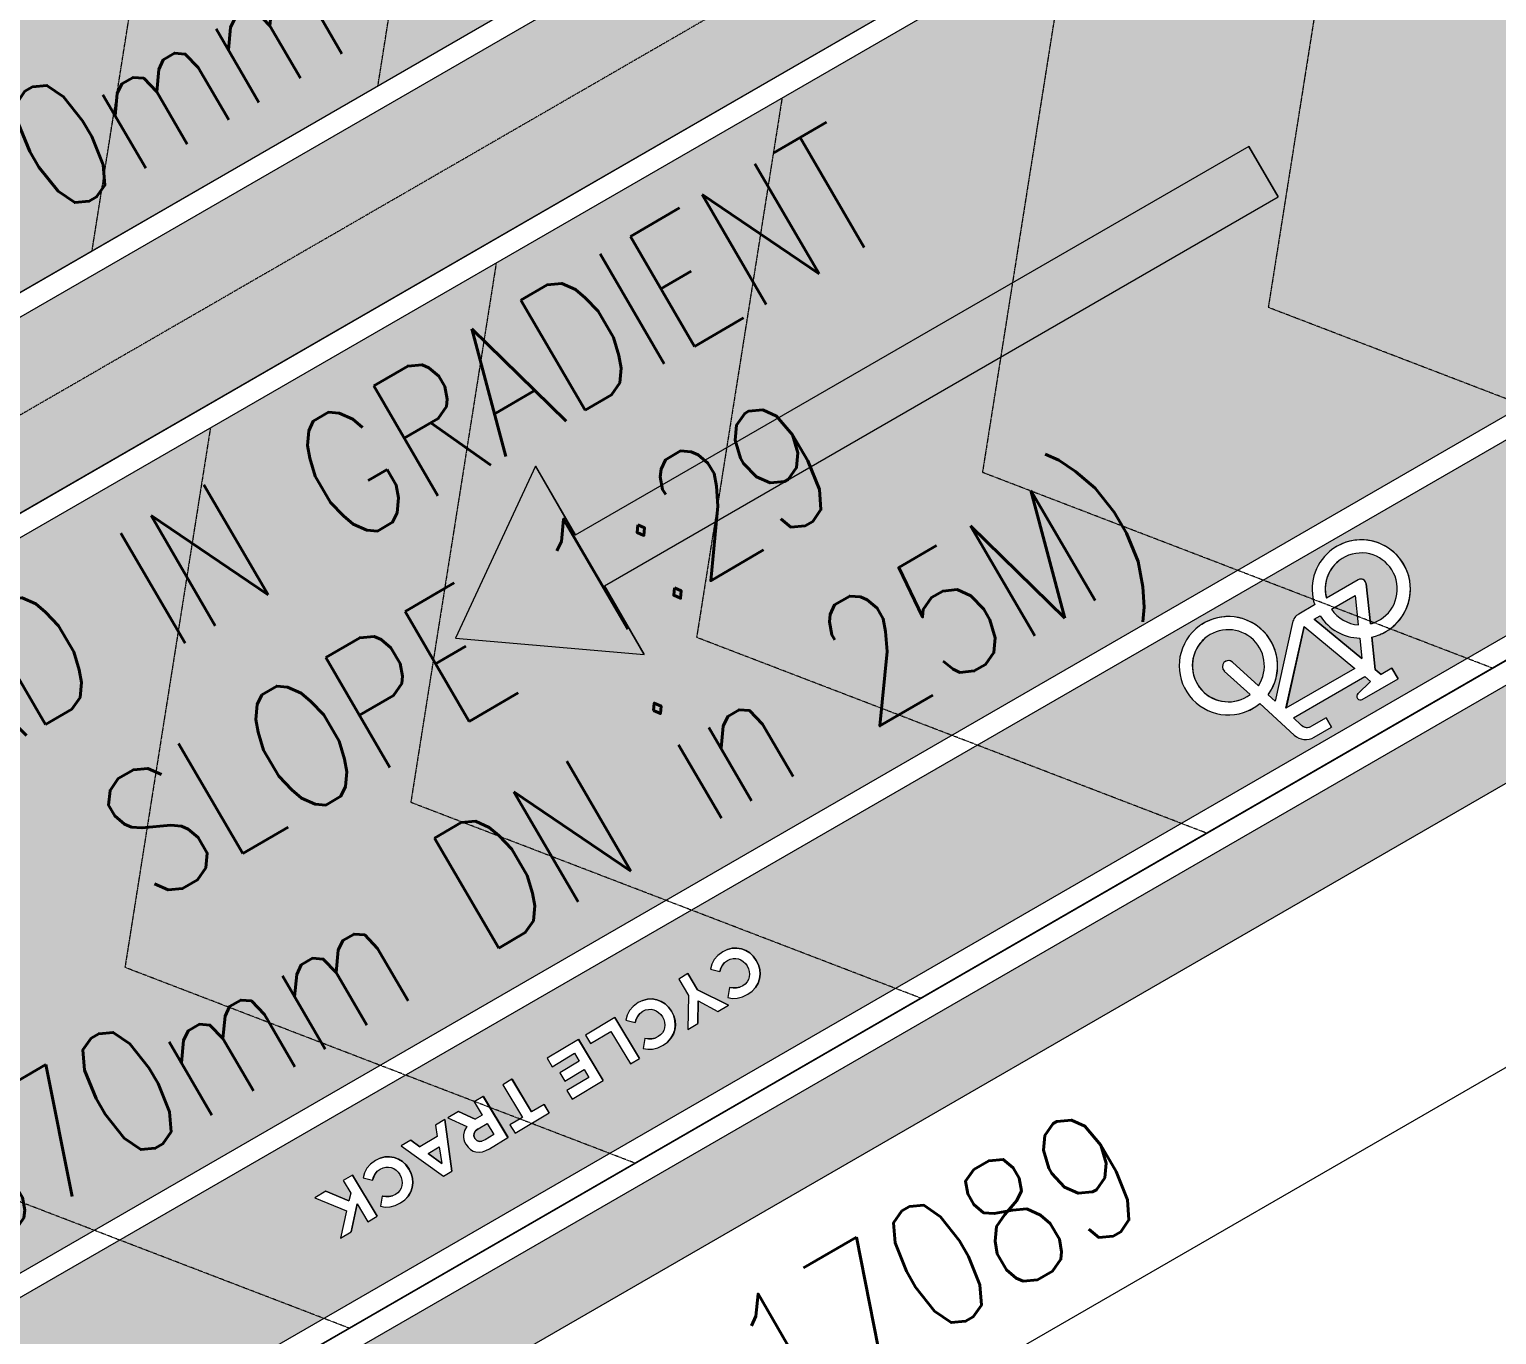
# Model space of a CAD drawing. Header units: millimetres. Extents: x -106145 to 154907, y -84585 to 152038.
# Drawn here: x 5953 to 19773, y -69115 to -56819 of the extents above; entities that cross this region are included whole.
import ezdxf

# ---------------------------------------------------------------- set-up
doc = ezdxf.new("R2010")
doc.units = ezdxf.units.MM
doc.linetypes.add('Cut Out Line _2_', pattern=[2, 1, -1])
for name, color, linetype, lineweight in [('A-ANNO-DIMS', 7, 'Continuous', 9), ('A-ANNO-DIMS-300', 7, 'Continuous', 9), ('A-FLOR', 7, 'Continuous', 5), ('A-FLOR-PATT', 7, 'Continuous', 5), ('A-GENM', 7, 'Continuous', 5), ('A-WALL', 7, 'Continuous', 5), ('G-ANNO-TEXT', 7, 'Continuous', 9)]:
    doc.layers.add(name, color=color, linetype=linetype, lineweight=lineweight)
doc.layers.add('A-DETL', color=7, linetype='Continuous', lineweight=5, true_color=0x00a600)
doc.styles.add('RomanS', font='romans__.ttf', dxfattribs={"width": 0.8, "height": 1200})
doc.styles.add('RomanS_B', font='', dxfattribs={"width": 0.8, "height": 1200})
doc.styles.get('RomanS_B').set_extended_font_data('RomanS', bold=True)
doc.dimstyles.new('Arrow_-_4_RomanS', dxfattribs={"dimscale": 304.8, "dimtxt": 1219.023462, "dimasz": 1.230315, "dimexe": 2.362205, "dimexo": 0, "dimgap": 1.722441, "dimtad": 1, "dimjust": 3, "dimdec": 0, "dimzin": 0, "dimdsep": 46, "dimtxsty": 'RomanS', "dimblk1": 'OPEN30', "dimblk2": 'OPEN30', "dimsah": 1, "dimcen": 0.09, "dimazin": 0, "dimtfac": 1, "dimtdec": 4, "dimtix": 1, "dimtmove": 0, "dimatfit": 2, "dimfxl": 1, "dimtvp": 1, "dimtolj": 1, "dimtzin": 0, "dimarcsym": 2})
doc.dimstyles.new('Diagonal_-_4_mm_RomanS', dxfattribs={"dimscale": 304.8, "dimtxt": 1219.023462, "dimasz": 1.476378, "dimexe": 0.984252, "dimexo": 0.0625, "dimgap": 0.19685, "dimtad": 1, "dimdec": 0, "dimzin": 0, "dimdsep": 46, "dimtxsty": 'RomanS', "dimblk1": 'OBLIQUE', "dimblk2": 'OBLIQUE', "dimsah": 1, "dimcen": 0.09, "dimdle": 2.362205, "dimazin": 0, "dimtfac": 1, "dimtdec": 4, "dimtix": 1, "dimtmove": 0, "dimatfit": 3, "dimfxl": 2.362205, "dimfxlon": 1, "dimtvp": 1, "dimtolj": 1, "dimtzin": 0, "dimarcsym": 2})

# ---------------------------------------------------------------- blocks, each defined once
blk = doc.blocks.new('ROAD ARROWS_STRAIGHT - ROAD ARROWS_STRAIGHT-V114-Site Plan -MAIN')
at = {"layer": 'A-GENM', "true_color": 0xeaeaea}
for points in [[(11745, -62709), (11370, -62060), (17714, -58397), (17439, -57921), (11095, -61584), (10721, -60935), (9967, -62553), (11359, -62675)], [(17714, -58397), (17714, -58397), (17439, -57921)], [(11095, -61584), (11095, -61583), (10721, -60935)], [(11745, -62709), (11745, -62708), (11370, -62060)]]:
    blk.add_hatch(color=254, dxfattribs=at).paths.add_polyline_path(points, flags=0)
at = {"layer": 'A-GENM'}
for p, q in [((17439, -57921), (11095, -61584)), ((17714, -58397), (17439, -57921)), ((17439, -57921), (17714, -58397)), ((17439, -57921), (17439, -57921)), ((11370, -62060), (17714, -58397)), ((17714, -58397), (17714, -58397)), ((10721, -60935), (9967, -62553)), ((11095, -61584), (10721, -60935)), ((10721, -60935), (11096, -61584)), ((10721, -60935), (10721, -60935)), ((11745, -62709), (11370, -62060)), ((11370, -62060), (11745, -62708)), ((9967, -62553), (11745, -62709)), ((11745, -62708), (11745, -62709))]:
    blk.add_line(p, q, dxfattribs=at)
blk = doc.blocks.new('BICYCLE_CYCLE TRACK - BICYCLE_CYCLE TRACK-V118-Site Plan -MAIN')
at = {"layer": 'A-GENM'}
for p, q in [((18266, -61690), (18266, -61690)), ((18468, -62004), (18169, -62177)), ((18469, -62004), (18468, -62004)), ((18584, -62420), (18545, -62043)), ((18545, -62043), (18585, -62420)), ((18217, -62282), (18441, -62152)), ((18441, -62152), (18470, -62430)), ((18059, -62240), (17910, -62327)), ((17015, -62413), (17015, -62413)), ((17850, -62408), (17687, -63147)), ((17789, -63213), (17959, -62445)), ((17960, -62444), (17790, -63213)), ((17959, -62445), (18437, -62839)), ((18055, -62375), (18110, -62344)), ((18504, -62746), (18055, -62375)), ((18055, -62375), (18504, -62745)), ((18484, -62554), (18504, -62746)), ((18630, -62849), (18597, -62544)), ((18598, -62543), (18630, -62849)), ((18729, -62492), (18729, -62492)), ((17208, -62864), (17450, -63086)), ((17219, -62772), (17218, -62772)), ((17529, -63003), (17286, -62780)), ((17286, -62780), (17529, -63003)), ((18437, -62839), (17789, -63213)), ((18686, -62896), (18630, -62849)), ((18630, -62849), (18686, -62896)), ((18630, -62849), (18630, -62849)), ((18787, -62838), (18686, -62896)), ((18844, -62937), (18787, -62838)), ((18787, -62838), (18844, -62937)), ((18787, -62838), (18787, -62838)), ((17859, -63305), (18531, -62916)), ((18586, -62961), (18466, -63077)), ((18507, -63131), (18844, -62937)), ((18531, -62916), (18586, -62961)), ((18844, -62937), (18844, -62937)), ((17687, -63147), (17621, -63087)), ((17621, -63087), (17687, -63147)), ((18507, -63131), (18507, -63131)), ((17478, -63215), (17478, -63215)), ((17543, -63170), (17867, -63467)), ((17933, -63373), (17859, -63305)), ((17859, -63305), (17933, -63373)), ((18167, -63304), (18029, -63384)), ((18055, -63488), (18219, -63393)), ((18219, -63393), (18167, -63304)), ((18167, -63304), (18168, -63304)), ((18168, -63304), (18219, -63393)), ((18219, -63393), (18219, -63393)), ((18055, -63488), (18055, -63488))]:
    blk.add_line(p, q, dxfattribs=at)
for centre, major_axis, start_param, end_param in [((18498, -62091), (-232, 401), 2.834939, 7.658395), ((18498, -62091), (-232, 401), 3.317285, 6.37214), ((18498, -62091), (-170, 294), 2.875914, 7.585706), ((18498, -62091), (-170, 294), 0.17217, 1.30252), ((18494, -62048), (-25.5, 44.1), 4.29376, 6.283436), ((18494, -62048), (-25.5, 44.1), 4.29376, 6.034726), ((17246, -62814), (-232, 401), 3.559547, 9.595263), ((17247, -62814), (-232, 401), 3.559547, 6.332714), ((17973, -62435), (-63, 109), 0.00025, 0.829036), ((18498, -62091), (-170, 294), 1.642326, 2.53773), ((18498, -62091), (-170, 294), 1.642326, 2.536757), ((17246, -62814), (-170, 294), 3.600639, 9.545644), ((18498, -62091), (-232, 401), 1.623305, 2.587469), ((18498, -62091), (-170, 294), 2.875914, 3.064213), ((17247, -62814), (-170, 294), 0.194069, 3.07055), ((18498, -62091), (-232, 401), 2.995721, 3.156503), ((17247, -62822), (-28.6, 49.5), 5.018052, 8.159644), ((17247, -62822), (-28.6, 49.5), 5.018052, 6.283185), ((18490, -63102), (-17.1, 29.7), 0.244597, 3.141843), ((18490, -63101), (-17.1, 29.7), 0.254999, 0.944647), ((18490, -63101), (-17.1, 29.7), 2.432596, 3.141593), ((17247, -62814), (-232, 401), 2.985823, 3.141593), ((17988, -63313), (-40.9, 70.8), 1.876459, 3.141843), ((17989, -63313), (-40.9, 70.8), 1.876459, 2.888766), ((17975, -63349), (-80, 139), 1.876459, 3.141843)]:
    blk.add_ellipse(centre, major_axis=major_axis, ratio=0.999395, start_param=start_param, end_param=end_param, dxfattribs=at)
blk = doc.blocks.new('DIMBLOCK78-Site Plan -MAIN')
at = {"layer": 'A-ANNO-DIMS-300', "transparency": 16777216}
for p, q in [((22259, -64380), (22769, -65263)), ((22619, -65004), (22259, -64380)), ((7820, -73548), (22619, -65004)), ((7460, -72924), (7970, -73808)), ((7820, -73548), (7460, -72924))]:
    blk.add_line(p, q, dxfattribs=at)
at = {"layer": 'A-ANNO-DIMS-300', "lineweight": 35, "transparency": 16777216}
for p, q in [((22619, -65004), (22701, -64696)), ((22619, -65004), (22537, -65311)), ((7820, -73548), (7902, -73241)), ((7820, -73548), (7737, -73855))]:
    blk.add_line(p, q, dxfattribs=at)
at = {"layer": 'A-ANNO-DIMS-300', "color": 0, "transparency": 16777216, "insert": (12425, -68958), "char_height": 1200, "width": 5426.62, "attachment_point": 1, "rotation": 30, "line_spacing_factor": 0.983083, "style": 'RomanS'}
blk.add_mtext('17089', dxfattribs=at)
blk = doc.blocks.new('_Oblique')
at = {"color": 0, "linetype": 'ByBlock', "lineweight": -2}
blk.add_line((-0.5, -0.5), (0.5, 0.5), dxfattribs=at)
blk = doc.blocks.new('DIMBLOCK85-Site Plan -MAIN')
at = {"layer": 'A-ANNO-DIMS-300', "lineweight": 35, "transparency": 16777216}
for q in [(968, -73462), (786, -74190)]:
    blk.add_line((513, -73735), q, dxfattribs=at)
at = {"layer": 'A-ANNO-DIMS-300', "transparency": 16777216}
for p, q in [((6333, -75194), (513, -73735)), ((5984, -74612), (6682, -75777)), ((5751, -75543), (6915, -74846))]:
    blk.add_line(p, q, dxfattribs=at)
blk.add_arc((6333, -75194), 6000, 159.0458, 172.7968, dxfattribs=at)
blk.add_ellipse((2581, -74254), major_axis=(950, 3788), ratio=0.222176, start_param=4.712389, end_param=6.283185, dxfattribs=at)
at = {"layer": 'A-ANNO-DIMS-300', "color": 0, "transparency": 16777216, "insert": (176, -68974), "char_height": 1200, "width": 4341.3, "attachment_point": 1, "rotation": 345.9213, "line_spacing_factor": 0.983083, "style": 'RomanS'}
blk.add_mtext('6000', dxfattribs=at)
blk = doc.blocks.new('_Open30')
at = {"color": 0, "linetype": 'ByBlock', "lineweight": -2}
for p, q in [((-1, 0.268), (0, 0)), ((0, 0), (-1, -0.268)), ((0, 0), (-1, 0))]:
    blk.add_line(p, q, dxfattribs=at)

msp = doc.modelspace()

# ---------------------------------------------------------------- hatches: boundary and pattern name
at = {"layer": 'A-FLOR-PATT', "true_color": 0xf7f7f7, "transparency": 33554509}
h = msp.add_hatch(color=7, dxfattribs=at)
h.paths.add_polyline_path([(1160.98, -62014.57), (22811.32, -49514.05), (19811.89, -44318.76), (-1838.88, -56818.52), (1160.74, -62014.15)], flags=0)
h.paths.add_polyline_path([(7345, -55342.83), (7070.14, -54866.75), (13413.99, -51204.23), (13041.67, -50555.39), (14817.24, -50711.94), (14063.44, -52329.15), (13688.84, -51680.31), (8834.63, -54482.81)], flags=0)
at = {"layer": 'A-FLOR-PATT', "true_color": 0x99cc66, "transparency": 33554509}
msp.add_hatch(color=73, dxfattribs=at).paths.add_polyline_path([(1682.02, -63680.85), (1784.76, -63671.03), (1879.84, -63650), (1971.63, -63617.6), (2061.4, -63572.81), (23711.48, -51073.12), (22910.38, -49687.88), (1225.11, -62210.28), (1170.62, -62248.61), (1106.39, -62303.25), (1039.37, -62375.8), (981.81, -62456.06), (934.59, -62542.8), (898.42, -62634.7), (873.86, -62730.36), (861.29, -62828.32), (860.89, -62927.09), (872.68, -63025.15), (891.19, -63102.42), (911.7, -63165.68), (952.43, -63255.66), (1003.94, -63339.92), (1065.45, -63417.2), (1146.63, -63494.65), (1227.45, -63553.93), (1312.8, -63601.61), (1403.65, -63638.63), (1499.47, -63664.42), (1590.45, -63677.85), (1676.11, -63680.71)], flags=0)
at = {"layer": 'A-FLOR-PATT', "true_color": 0xf7f7f7, "transparency": 33554509}
h = msp.add_hatch(color=7, dxfattribs=at)
h.paths.add_polyline_path([(5160.38, -68941.64), (26810.75, -56441.46), (23811.52, -51247.54), (2161.4, -63747.25), (3332.97, -65776.48)], flags=0)
h.paths.add_polyline_path([(11744.66, -62708.65), (9966.82, -62552.6), (10721, -60934.92), (11095.5, -61583.57), (17439.4, -57921.16), (17713.86, -58397.23), (11370.46, -62059.82), (11744.97, -62708.48)], flags=0)
at = {"layer": 'A-FLOR-PATT', "true_color": 0xff9b9b, "transparency": 33554509}
h = msp.add_hatch(color=21, dxfattribs=at)
h.paths.add_polyline_path([(6060.42, -70500.46), (27710.91, -58000.21), (26910.89, -56614.58), (5261.12, -69116.07), (5329.51, -69234.52)], flags=0)
h.paths.add_polyline_path([(8881.98, -68207.53), (8940.78, -67948.74), (8642.32, -67824.99), (8745.25, -67763.56), (8963.64, -67854.87), (8980.17, -67782.98), (8909.08, -67664.67), (8995.4, -67613.04), (9227.47, -67999.91), (9141.56, -68051.54), (9039.91, -67883.65), (8984.68, -68145.82), (8940.78, -68172.2)], flags=0)
h.paths.add_polyline_path([(9304.57, -67912.96), (9261.02, -67905.44), (9277.4, -67810.19), (9311.2, -67814.69), (9349.75, -67813.06), (9384.47, -67802.85), (9406.59, -67791.38), (9426.27, -67776.06), (9449.89, -67743.98), (9456.58, -67729.27), (9462.69, -67706.89), (9464.92, -67685.54), (9457.84, -67641.84), (9449.89, -67622.03), (9442, -67606.45), (9426.27, -67584.77), (9406.59, -67566.03), (9372.94, -67546.75), (9346.13, -67538.84), (9335.82, -67536.82), (9301.49, -67539.01), (9283.82, -67543.02), (9258.58, -67554.94), (9227.78, -67578.83), (9203.57, -67613.04), (9192.02, -67638.93), (9184.15, -67661.31), (9097.09, -67638.93), (9110.41, -67591.16), (9132.18, -67547.9), (9165.45, -67508.78), (9227.78, -67466.54), (9258.79, -67452.16), (9309.86, -67441.15), (9360.79, -67441.93), (9388.78, -67446.46), (9429.1, -67461.9), (9466.75, -67485.54), (9500.2, -67516.68), (9528.55, -67555.69), (9549.01, -67597.9), (9561.92, -67659.39), (9563.83, -67686.1), (9558.72, -67729.27), (9544.95, -67770.72), (9522.08, -67809.8), (9490.33, -67844.95), (9449.89, -67874.61), (9384.47, -67903.11), (9342.78, -67911.98), (9311.2, -67912.79)], flags=0)
h.paths.add_polyline_path([(9853.83, -67623.5), (9455.65, -67336.21), (9544.54, -67282.79), (9631.84, -67347.34), (9795.08, -67249.25), (9778.7, -67142.07), (9865.81, -67089.92), (9932.26, -67576.36), (9865.48, -67616.49)], flags=0)
h.paths.add_polyline_path([(9836.55, -67503.19), (9812.4, -67347.5), (9710.82, -67409.31), (9812.65, -67485.34)], flags=0)
h.paths.add_polyline_path([(10189.33, -67396.05), (10148.31, -67390.38), (10131.84, -67385.31), (10106.85, -67370.6), (10084.62, -67349.73), (10064.5, -67321.63), (10044.39, -67275.67), (10040.49, -67242.44), (10043.77, -67218.69), (10050.61, -67190.89), (10072.21, -67153.75), (9894.73, -67072.34), (9995.99, -67011.9), (10150.93, -67085.55), (10216.41, -67046.2), (10142.6, -66923.38), (10228.93, -66871.75), (10461, -67258.62), (10252.59, -67380.99), (10215.64, -67392.42)], flags=0)
h.paths.add_polyline_path([(10189.22, -67295.59), (10220.33, -67290.88), (10264.38, -67268.12), (10327.11, -67230.42), (10264.38, -67126.03), (10180.48, -67176.45), (10150.63, -67204.31), (10141.91, -67218.69), (10141.91, -67249.13), (10148.31, -67266.5), (10166.56, -67287.12), (10182.26, -67292.98)], flags=0)
h.paths.add_polyline_path([(10527.45, -67218.68), (10479.48, -67138.85), (10596.23, -67066.64), (10412.63, -66761.11), (10498.95, -66709.48), (10683.35, -67016.33), (10800.71, -66945.81), (10848.68, -67025.64), (10597.14, -67176.8)], flags=0)
h.paths.add_polyline_path([(11063.95, -66896.27), (11015.98, -66816.44), (11223.1, -66691.97), (11178.82, -66618.28), (10996.54, -66727.83), (10948.56, -66648), (11130.85, -66538.45), (11086.57, -66464.76), (10876.67, -66590.9), (10828.69, -66511.07), (11124.92, -66333.3), (11356.99, -66720.17), (11124.51, -66859.87)], flags=0)
h.paths.add_polyline_path([(11614.74, -66565.27), (11430.24, -66258.23), (11237.5, -66374.06), (11189.53, -66294.23), (11468.59, -66126.77), (11700.66, -66513.64)], flags=0)
h.paths.add_polyline_path([(11777.76, -66426.69), (11734.21, -66419.16), (11750.58, -66323.91), (11784.38, -66328.41), (11822.93, -66326.79), (11857.66, -66316.58), (11879.78, -66305.11), (11899.46, -66289.79), (11923.07, -66257.7), (11929.76, -66243), (11935.88, -66220.62), (11938.1, -66199.27), (11931.02, -66155.57), (11923.07, -66135.76), (11915.18, -66120.18), (11899.46, -66098.49), (11866.44, -66071.02), (11857.66, -66065.27), (11819.31, -66052.57), (11809, -66050.54), (11774.68, -66052.74), (11757, -66056.75), (11728.61, -66071.02), (11700.66, -66092.93), (11676.76, -66126.77), (11665.21, -66152.66), (11657.34, -66175.04), (11570.27, -66152.66), (11583.59, -66104.89), (11605.37, -66061.63), (11638.63, -66022.51), (11700.96, -65980.27), (11738.66, -65964.23), (11783.05, -65954.88), (11833.97, -65955.66), (11861.96, -65960.19), (11902.29, -65975.63), (11952.81, -66011.26), (11973.38, -66030.41), (12002.51, -66071.02), (12022.19, -66111.63), (12035.11, -66173.12), (12037.01, -66199.83), (12031.91, -66243), (12018.14, -66284.45), (11995.27, -66323.53), (11963.51, -66358.68), (11923.07, -66388.33), (11870.98, -66413.5), (11815.96, -66425.71), (11784.38, -66426.52)], flags=0)
h.paths.add_polyline_path([(12153.55, -66241.47), (12160.38, -65916.4), (12069.6, -65765.34), (12155.93, -65713.71), (12251.11, -65867.91), (12536.63, -66011.26), (12437.19, -66071.02), (12251.42, -65971.57), (12247.2, -66185.19)], flags=0)
h.paths.add_polyline_path([(12575.56, -65947.25), (12532.01, -65939.72), (12548.38, -65844.47), (12582.18, -65848.97), (12620.74, -65847.35), (12655.46, -65837.14), (12677.58, -65825.67), (12697.26, -65810.34), (12720.88, -65778.26), (12727.57, -65763.56), (12733.68, -65741.17), (12735.91, -65719.83), (12728.82, -65676.13), (12720.88, -65656.32), (12712.98, -65640.73), (12697.26, -65619.05), (12677.58, -65600.32), (12643.93, -65581.04), (12617.11, -65573.12), (12606.81, -65571.1), (12572.48, -65573.3), (12554.8, -65577.31), (12529.57, -65589.23), (12500.78, -65610.66), (12480.76, -65635.08), (12463.01, -65673.22), (12455.14, -65695.6), (12368.08, -65673.22), (12381.39, -65625.44), (12409.38, -65574.89), (12436.44, -65543.07), (12484.37, -65507.73), (12529.57, -65486.5), (12580.85, -65475.44), (12631.77, -65476.22), (12659.76, -65480.75), (12700.09, -65496.19), (12737.74, -65519.83), (12771.18, -65550.97), (12799.54, -65589.98), (12819.99, -65632.19), (12832.91, -65693.67), (12834.81, -65720.38), (12829.71, -65763.56), (12815.94, -65805.01), (12793.07, -65844.09), (12761.32, -65879.24), (12720.88, -65908.89), (12655.46, -65937.39), (12613.76, -65946.27), (12582.18, -65947.08)], flags=0)
h.paths.add_polyline_path([(17977.52, -63509.15), (17933.12, -63503.14), (17899.63, -63490.45), (17858.77, -63459.92), (17542.56, -63170.21), (17480.86, -63213.57), (17394.94, -63251.62), (17334.03, -63268.42), (17265.73, -63276.86), (17190.37, -63273.83), (17116.49, -63258.59), (17028.27, -63221.14), (16980.95, -63193.44), (16922.89, -63145.25), (16873.41, -63088.28), (16833.84, -63024.03), (16805.22, -62954.21), (16788.31, -62880.67), (16785.62, -62784.98), (16793.62, -62721.03), (16810.75, -62657.47), (16841.95, -62588.8), (16883.88, -62526.11), (16935.44, -62471.07), (16995.26, -62425.15), (17075.87, -62384.74), (17134.95, -62364.93), (17208.44, -62352.84), (17285.58, -62353.12), (17357.4, -62364.8), (17444.86, -62397.3), (17495.56, -62424.18), (17555.6, -62469.88), (17607.43, -62524.71), (17649.68, -62587.24), (17686.84, -62676.28), (17701.2, -62728.55), (17708.24, -62818.68), (17703.75, -62883.32), (17686.84, -62955.85), (17659.92, -63022.43), (17620.67, -63086.84), (17686.84, -63147.47), (17858.69, -62383.6), (17871.8, -62361.15), (17889.25, -62341.89), (17910.28, -62326.63), (18059.45, -62240.46), (18040.21, -62156.95), (18034.74, -62094.27), (18040.21, -62020.11), (18057.48, -61947.79), (18086.1, -61879.18), (18125.34, -61816.03), (18174.18, -61759.99), (18234.99, -61710.37), (18295.41, -61674.79), (18364.68, -61647.82), (18453.3, -61631.5), (18517.12, -61629.22), (18585.51, -61636.86), (18657.13, -61656.84), (18724.64, -61688.03), (18786.28, -61729.62), (18840.49, -61780.55), (18896.2, -61858.67), (18921.18, -61904.93), (18948.49, -61991.64), (18958.46, -62048.43), (18959.43, -62122.79), (18942.68, -62214.57), (18923.65, -62271.66), (18885.84, -62342.34), (18843.99, -62398.01), (18783.18, -62454.7), (18735.1, -62488.95), (18668.43, -62521.82), (18597.68, -62543.59), (18629.95, -62849.67), (18686.06, -62895.96), (18786.81, -62837.75), (18843.99, -62936.72), (18499.14, -63132.64), (18483.13, -63135.25), (18466.12, -63125.96), (18458.44, -63115.14), (18456.13, -63098.21), (18468.31, -63074.87), (18585.79, -62961.33), (18531.36, -62916.43), (17858.77, -63304.99), (17949.98, -63385.03), (17977.52, -63393.24), (18001.06, -63392.95), (18017.47, -63388.58), (18029.24, -63383.64), (18167.95, -63304.99), (18218.77, -63392.95), (18029.24, -63498.42), (18010.22, -63504.41), (17989.8, -63507.37)], flags=0)
h.paths.add_polyline_path([(17789.65, -63212.92), (18437.25, -62838.79), (17959.46, -62445.8), (17799.1, -63170.21)], flags=0)
h.paths.add_polyline_path([(17269.91, -63153.03), (17340.58, -63139.92), (17394.94, -63119.66), (17450.4, -63085.77), (17198.85, -62852.66), (17191.24, -62831.76), (17189.94, -62824.45), (17191.24, -62809.59), (17196.33, -62795.57), (17209.28, -62779.66), (17216.3, -62773.77), (17229.81, -62767.46), (17244.49, -62764.87), (17263.05, -62767.52), (17282.95, -62777.99), (17286.97, -62780.65), (17529.16, -63002.16), (17559.57, -62945.43), (17580.42, -62868.4), (17584.57, -62803.59), (17580.42, -62753.88), (17562.76, -62691.29), (17528.86, -62627.21), (17493.71, -62581.77), (17444.86, -62538.85), (17388.72, -62506.02), (17327.37, -62484.5), (17263.05, -62475.07), (17198.11, -62478.07), (17133.13, -62494.24), (17061.74, -62530.62), (17023.04, -62558.36), (16978.4, -62605.6), (16943.58, -62660.5), (16918.17, -62730.31), (16908.13, -62784.98), (16908.79, -62850), (16921.82, -62913.71), (16946.76, -62973.77), (16982.68, -63027.99), (17028.27, -63074.37), (17081.85, -63111.21), (17141.47, -63137.16), (17208.44, -63151.37), (17265.73, -63152.91)], flags=0)
h.paths.add_polyline_path([(18503.76, -62745.14), (18483.6, -62554.2), (18409.75, -62545.96), (18338.17, -62526), (18254.94, -62484.23), (18209.07, -62453.3), (18154.87, -62402.43), (18109.51, -62343.54), (18055.64, -62375.45), (18483.6, -62728.51)], flags=0)
h.paths.add_polyline_path([(18470.48, -62429.89), (18441.13, -62151.96), (18216.53, -62281.71), (18254.94, -62328.77), (18312.98, -62375.16), (18363.42, -62402.43), (18410.63, -62419.62), (18441.13, -62424.85)], flags=0)
h.paths.add_polyline_path([(18584.29, -62419.78), (18644.22, -62397.77), (18710.56, -62354.56), (18746.6, -62322.37), (18787.66, -62267.18), (18814.04, -62214.57), (18831.47, -62153.13), (18837.08, -62089.5), (18830.69, -62025.93), (18812.5, -61964.69), (18780.83, -61904.93), (18743.74, -61857.65), (18695.6, -61815.65), (18632.36, -61780.55), (18566.71, -61759.99), (18511.63, -61752.58), (18437.38, -61758.33), (18391.05, -61768.92), (18332.57, -61794.55), (18279.93, -61830.69), (18232.89, -61879.18), (18199.34, -61929.04), (18170.65, -62004.24), (18160.6, -62050.17), (18160.6, -62124.62), (18169.14, -62177.09), (18479.98, -61999.33), (18505.06, -61998.67), (18527.41, -62010.06), (18541.63, -62030.74), (18544.84, -62043.22), (18584.59, -62419.61)], flags=0)
h.paths.add_polyline_path([(22903.11, -60112.43), (22961.91, -59853.64), (22663.44, -59729.89), (22766.37, -59668.46), (22984.76, -59759.77), (23001.3, -59687.88), (22930.2, -59569.57), (23016.53, -59517.94), (23248.6, -59904.81), (23162.68, -59956.44), (23061.03, -59788.55), (23005.81, -60050.72), (22961.91, -60077.1)], flags=0)
h.paths.add_polyline_path([(23325.69, -59817.86), (23282.15, -59810.34), (23298.52, -59715.09), (23332.32, -59719.59), (23370.87, -59717.96), (23405.6, -59707.75), (23427.72, -59696.28), (23447.39, -59680.96), (23471.01, -59648.88), (23477.7, -59634.17), (23483.82, -59611.79), (23486.04, -59590.44), (23478.96, -59546.74), (23471.01, -59526.93), (23463.12, -59511.35), (23447.39, -59489.67), (23427.72, -59470.93), (23394.07, -59451.65), (23367.25, -59443.74), (23356.94, -59441.72), (23322.62, -59443.92), (23304.94, -59447.92), (23279.7, -59459.84), (23248.9, -59483.73), (23224.7, -59517.94), (23213.15, -59543.83), (23205.27, -59566.21), (23118.21, -59543.83), (23131.53, -59496.06), (23153.31, -59452.8), (23186.57, -59413.68), (23248.9, -59371.44), (23279.7, -59357.12), (23330.99, -59346.05), (23381.91, -59346.83), (23409.9, -59351.36), (23450.22, -59366.8), (23487.87, -59390.44), (23521.32, -59421.58), (23549.67, -59460.59), (23570.13, -59502.8), (23583.05, -59564.29), (23584.95, -59591), (23579.85, -59634.17), (23566.07, -59675.62), (23543.21, -59714.7), (23511.45, -59749.85), (23471.01, -59779.51), (23405.6, -59808.01), (23363.9, -59816.88), (23332.32, -59817.69)], flags=0)
h.paths.add_polyline_path([(23874.95, -59528.4), (23476.78, -59241.11), (23565.67, -59187.69), (23652.97, -59252.24), (23816.2, -59154.15), (23799.83, -59046.97), (23886.93, -58994.82), (23953.39, -59481.26), (23886.61, -59521.39)], flags=0)
h.paths.add_polyline_path([(23857.67, -59408.09), (23833.52, -59252.4), (23731.95, -59314.21), (23833.78, -59390.25)], flags=0)
h.paths.add_polyline_path([(24210.45, -59300.96), (24169.44, -59295.28), (24152.97, -59290.21), (24127.98, -59275.5), (24105.74, -59254.63), (24085.63, -59226.53), (24065.51, -59180.57), (24061.61, -59147.34), (24064.89, -59123.59), (24073.52, -59092.72), (24093.33, -59058.65), (23915.85, -58977.24), (24017.11, -58916.8), (24172.05, -58990.45), (24237.53, -58951.1), (24163.73, -58828.28), (24250.05, -58776.65), (24482.12, -59163.52), (24273.71, -59285.89), (24236.76, -59297.32)], flags=0)
h.paths.add_polyline_path([(24210.35, -59200.49), (24241.46, -59195.78), (24285.5, -59173.02), (24348.23, -59135.32), (24285.5, -59030.93), (24187.24, -59092.72), (24171.75, -59109.21), (24163.03, -59123.59), (24163.03, -59154.03), (24169.44, -59171.4), (24187.69, -59192.02), (24203.38, -59197.88)], flags=0)
h.paths.add_polyline_path([(24548.57, -59123.58), (24500.6, -59043.75), (24617.36, -58971.54), (24433.75, -58666.01), (24520.08, -58614.38), (24704.48, -58921.24), (24821.83, -58850.71), (24869.81, -58930.54), (24599.93, -59092.72)], flags=0)
h.paths.add_polyline_path([(25085.08, -58801.17), (25037.11, -58721.34), (25244.23, -58596.87), (25199.95, -58523.18), (25017.66, -58632.73), (24969.69, -58552.9), (25151.97, -58443.35), (25107.69, -58369.66), (24897.79, -58495.8), (24849.82, -58415.97), (25146.04, -58238.2), (25378.12, -58625.07), (25145.64, -58764.77)], flags=0)
h.paths.add_polyline_path([(25635.87, -58470.17), (25451.36, -58163.13), (25258.62, -58278.96), (25210.65, -58199.13), (25489.71, -58031.67), (25721.78, -58418.54)], flags=0)
h.paths.add_polyline_path([(25798.88, -58331.59), (25755.33, -58324.07), (25771.71, -58228.81), (25805.51, -58233.32), (25844.06, -58231.69), (25867.25, -58226.87), (25896.8, -58213.06), (25918.86, -58196.66), (25939.65, -58170.74), (25950.89, -58147.9), (25957, -58125.52), (25959.23, -58104.17), (25952.15, -58060.47), (25948.95, -58050.28), (25936.31, -58025.08), (25920.58, -58003.39), (25900.9, -57984.66), (25878.78, -57970.17), (25840.44, -57957.47), (25830.13, -57955.44), (25795.8, -57957.64), (25778.13, -57961.65), (25752.89, -57973.57), (25721.78, -57997.83), (25697.88, -58031.67), (25686.33, -58057.56), (25678.46, -58079.94), (25591.4, -58057.56), (25604.72, -58009.79), (25626.49, -57966.53), (25659.76, -57927.41), (25722.09, -57885.17), (25752.89, -57870.85), (25804.17, -57859.78), (25855.09, -57860.56), (25883.09, -57865.09), (25923.41, -57880.53), (25961.06, -57904.17), (25994.51, -57935.31), (26022.86, -57974.32), (26043.31, -58016.53), (26056.23, -58078.02), (26058.14, -58104.73), (26053.03, -58147.9), (26039.26, -58189.35), (26016.39, -58228.43), (25984.64, -58263.58), (25944.2, -58293.23), (25892.11, -58318.4), (25837.09, -58330.61), (25805.51, -58331.42)], flags=0)
h.paths.add_polyline_path([(26174.67, -58146.37), (26181.5, -57821.3), (26090.73, -57670.25), (26177.05, -57618.61), (26272.24, -57772.81), (26557.75, -57916.16), (26458.31, -57975.92), (26272.54, -57876.48), (26268.32, -58090.09)], flags=0)
h.paths.add_polyline_path([(26596.68, -57852.15), (26553.13, -57844.62), (26569.51, -57749.37), (26603.31, -57753.87), (26641.86, -57752.25), (26676.59, -57742.04), (26698.7, -57730.57), (26718.38, -57715.24), (26742, -57683.16), (26748.69, -57668.46), (26754.81, -57646.07), (26757.03, -57624.73), (26749.95, -57581.03), (26742, -57561.22), (26734.11, -57545.64), (26718.38, -57523.95), (26698.7, -57505.22), (26665.05, -57485.94), (26638.24, -57478.02), (26627.93, -57476), (26593.6, -57478.2), (26575.93, -57482.21), (26550.69, -57494.13), (26521.9, -57515.56), (26501.89, -57539.98), (26484.13, -57578.12), (26476.26, -57600.5), (26389.2, -57578.12), (26402.52, -57530.35), (26424.3, -57487.09), (26457.56, -57447.97), (26505.5, -57412.63), (26558.05, -57389.57), (26601.97, -57380.34), (26652.9, -57381.12), (26680.89, -57385.65), (26721.21, -57401.09), (26758.86, -57424.73), (26792.31, -57455.87), (26820.66, -57494.88), (26841.12, -57537.09), (26854.04, -57598.58), (26855.94, -57625.28), (26850.84, -57668.46), (26837.06, -57709.91), (26814.19, -57748.99), (26782.44, -57784.14), (26742, -57813.79), (26676.59, -57842.29), (26634.89, -57851.17), (26603.31, -57851.98)], flags=0)
at = {"layer": 'A-FLOR-PATT', "true_color": 0x808080}
h = msp.add_hatch(dxfattribs=at)
h.set_pattern_fill('FP_64', color=8, style=0, pattern_type=2)
h.set_pattern_definition([(359.97, (3.8, 2.2), (1218.6464, 304.116), [100.538, -813.447, -5788.573]), (359.97, (3.8, 2.2), (1218.6464, 304.116), [-913.985, 100.538, -813.447, -4874.588]), (359.97, (3.8, 2.2), (1218.6464, 304.116), [-1827.971, 100.538, -1727.432, -3046.618]), (359.97, (3.8, 2.2), (1218.6464, 304.116), [-3655.941, 100.538, -813.447, -2132.632]), (359.97, (3.8, 2.2), (1218.6464, 304.116), [-4569.926, 100.538, -508.785, -1523.309]), (359.97, (3.8, 2.2), (1218.6464, 304.116), [-5179.25, 100.538, -1422.77]), (119.985, (460.78, 154.33), (-873.1686, 903.7788), [100.584, -813.816, -5791.2]), (119.985, (460.78, 154.33), (-873.1686, 903.7788), [-914.4, 100.584, -813.816, -4876.8]), (119.985, (460.78, 154.33), (-873.1686, 903.7788), [-1828.8, 100.584, -1728.216, -3048]), (119.985, (460.78, 154.33), (-873.1686, 903.7788), [-3657.6, 100.584, -813.816, -2133.6]), (119.985, (460.78, 154.33), (-873.1686, 903.7788), [-4572, 100.584, -509.016, -1524]), (119.985, (460.78, 154.33), (-873.1686, 903.7788), [-5181.6, 100.584, -1423.416]), (240, (613.1, 763.75), (-345.4783, -1207.894), [100.538, -813.447, -5788.572]), (240, (613.1, 763.75), (-345.4783, -1207.894), [-913.985, 100.538, -813.447, -4874.587]), (240, (613.1, 763.75), (-345.4783, -1207.894), [-1827.97, 100.538, -1727.432, -3046.617]), (240, (613.1, 763.75), (-345.4783, -1207.894), [-3655.94, 100.538, -813.447, -2132.632]), (240, (613.1, 763.75), (-345.4783, -1207.894), [-4569.925, 100.538, -508.785, -1523.308]), (240, (613.1, 763.75), (-345.4783, -1207.894), [-5179.248, 100.538, -1422.77])])
h.paths.add_polyline_path([(6661.09, -71540.95), (28311.73, -59040.95), (27911.73, -58348.13), (6261.09, -70848.13), (6394.09, -71078.48)], flags=0)

# ---------------------------------------------------------------- linework, layer by layer
at = {"layer": 'A-DETL', "color": 8, "linetype": 'Cut Out Line _2_', "true_color": 0x808080}
for p, q in [((23311.37, -50380.08), (2180.35, -62580.08)), ((9236.13, -57351.41), (10041.25, -52268.09)), ((6543.6, -58905.94), (7348.71, -53822.63)), ((18427.04, -54355.07), (17621.92, -59438.38)), ((15734.8, -55909.43), (14929.68, -60992.75)), ((13042.56, -57463.8), (12237.44, -62547.11)), ((10350.32, -59018.16), (9545.21, -64101.47)), ((22426.76, -61282.79), (17621.92, -59438.38)), ((7658.09, -60572.52), (6852.97, -65655.84)), ((19734.52, -62837.15), (14929.68, -60992.75)), ((17042.28, -64391.51), (12237.44, -62547.11)), ((14350.05, -65945.88), (9545.21, -64101.47)), ((11657.81, -67500.24), (6852.97, -65655.84)), ((8965.57, -69054.61), (4160.73, -67210.2))]:
    msp.add_line(p, q, dxfattribs=at)
at = {"layer": 'A-FLOR', "color": 67, "true_color": 0x6d7a4e}
msp.add_line((45632.24, -49040.95), (6661.09, -71540.95), dxfattribs=at)
at = {"layer": 'A-FLOR'}
for p, q in [((22811.37, -49514.05), (1160.74, -62014.05)), ((1260.61, -62187.04), (22911.39, -49687.29)), ((23711.5, -51073.12), (2060.86, -63573.12)), ((5160.38, -68941.64), (26810.75, -56441.46))]:
    msp.add_line(p, q, dxfattribs=at)
at = {"layer": 'A-FLOR', "color": 8, "true_color": 0x808080}
msp.add_line((22811.76, -49514.82), (1180.5, -62003.3), dxfattribs=at)
at = {"layer": 'A-FLOR', "color": 251, "true_color": 0x6d7761}
msp.add_line((1275.69, -62178.34), (22911.37, -49687.26), dxfattribs=at)
at = {"layer": 'A-FLOR', "color": 8, "true_color": 0x826d6d}
for p, q in [((5260.4, -69114.83), (26910.89, -56614.58)), ((27710.91, -58000.21), (6060.42, -70500.46))]:
    msp.add_line(p, q, dxfattribs=at)
at = {"layer": 'A-FLOR', "color": 251, "true_color": 0x4d4d4d}
msp.add_line((27810.91, -58173.41), (6160.42, -70673.67), dxfattribs=at)
at = {"layer": 'A-GENM'}
for p, q in [((12484.37, -65507.73), (12436.44, -65543.07)), ((12527.64, -65486.98), (12484.37, -65507.73)), ((12572.48, -65475.81), (12527.64, -65486.98)), ((12527.94, -65486.81), (12572.78, -65475.63)), ((12617.11, -65473.85), (12572.48, -65475.81)), ((12572.78, -65475.63), (12617.41, -65473.67)), ((12617.41, -65473.67), (12617.11, -65473.85)), ((12659.76, -65480.75), (12617.11, -65473.85)), ((12617.41, -65473.67), (12660.07, -65480.58)), ((12660.07, -65480.58), (12659.76, -65480.75)), ((12700.09, -65496.19), (12659.76, -65480.75)), ((12660.07, -65480.58), (12700.39, -65496.01)), ((12700.39, -65496.01), (12700.09, -65496.19)), ((12737.74, -65519.83), (12700.09, -65496.19)), ((12700.39, -65496.01), (12738.04, -65519.65)), ((12381.39, -65625.44), (12368.08, -65673.22)), ((12403.17, -65582.19), (12381.39, -65625.44)), ((12436.44, -65543.07), (12403.17, -65582.19)), ((12466.55, -65663.16), (12480.76, -65635.08)), ((12481.07, -65634.9), (12466.85, -65662.99)), ((12480.76, -65635.08), (12500.78, -65610.66)), ((12501.08, -65610.49), (12481.07, -65634.9)), ((12500.78, -65610.66), (12529.57, -65589.23)), ((12529.57, -65589.23), (12554.8, -65577.31)), ((12554.8, -65577.31), (12580.85, -65571.4)), ((12580.85, -65571.4), (12606.81, -65571.1)), ((12606.81, -65571.1), (12631.77, -65576)), ((12631.77, -65576), (12655.46, -65585.82)), ((12655.46, -65585.82), (12677.58, -65600.32)), ((12677.58, -65600.32), (12697.26, -65619.05)), ((12697.26, -65619.05), (12713.62, -65641.61)), ((12713.62, -65641.61), (12726.49, -65667.7)), ((12738.04, -65519.65), (12737.74, -65519.83)), ((12771.18, -65550.97), (12737.74, -65519.83)), ((12738.04, -65519.65), (12771.49, -65550.8)), ((12771.49, -65550.8), (12771.18, -65550.97)), ((12799.54, -65589.98), (12771.18, -65550.97)), ((12771.49, -65550.8), (12799.84, -65589.8)), ((12799.84, -65589.8), (12799.54, -65589.98)), ((12819.99, -65632.19), (12799.54, -65589.98)), ((12799.84, -65589.8), (12820.29, -65632.02)), ((12820.29, -65632.02), (12819.99, -65632.19)), ((12831.66, -65676.13), (12819.99, -65632.19)), ((12820.29, -65632.02), (12831.96, -65675.95)), ((12155.52, -65713.71), (12069.6, -65765.34)), ((12069.6, -65765.34), (12162.26, -65919.53)), ((12155.82, -65713.54), (12155.52, -65713.71)), ((12247.2, -65866.27), (12155.52, -65713.71)), ((12155.82, -65713.54), (12247.5, -65866.1)), ((12368.08, -65673.22), (12455.14, -65695.6)), ((12455.14, -65695.6), (12466.55, -65663.16)), ((12466.85, -65662.99), (12455.44, -65695.42)), ((12725.62, -65769.78), (12712.98, -65792.37)), ((12733.24, -65745.4), (12725.62, -65769.78)), ((12726.49, -65667.7), (12733.68, -65693.67)), ((12735.91, -65719.83), (12733.24, -65745.4)), ((12733.68, -65693.67), (12735.91, -65719.83)), ((12815.94, -65805.01), (12829.71, -65763.56)), ((12830.01, -65763.39), (12816.24, -65804.84)), ((12829.71, -65763.56), (12834.81, -65720.38)), ((12835.11, -65720.21), (12830.01, -65763.39)), ((12831.96, -65675.95), (12831.66, -65676.13)), ((12834.81, -65720.38), (12831.66, -65676.13)), ((12831.96, -65675.95), (12835.11, -65720.21)), ((12835.11, -65720.21), (12834.81, -65720.38)), ((12162.26, -65919.53), (12153.55, -66241.47)), ((12247.5, -65866.1), (12247.2, -65866.27)), ((12536.63, -66011.26), (12247.2, -65866.27)), ((12247.5, -65866.1), (12536.93, -66011.09)), ((12548.38, -65844.47), (12532.01, -65939.72)), ((12548.68, -65844.3), (12548.38, -65844.47)), ((12582.18, -65848.97), (12548.38, -65844.47)), ((12548.68, -65844.3), (12582.49, -65848.8)), ((12613.76, -65848.8), (12582.18, -65848.97)), ((12582.49, -65848.8), (12614.07, -65848.63)), ((12643.93, -65842.53), (12613.76, -65848.8)), ((12614.07, -65848.63), (12644.23, -65842.35)), ((12673.48, -65828.72), (12643.93, -65842.53)), ((12668.78, -65934.06), (12720.88, -65908.89)), ((12695.53, -65812.31), (12673.48, -65828.72)), ((12712.98, -65792.37), (12695.53, -65812.31)), ((12720.88, -65908.89), (12761.32, -65879.24)), ((12761.32, -65879.24), (12793.07, -65844.09)), ((12793.37, -65843.91), (12761.62, -65879.06)), ((12793.07, -65844.09), (12815.94, -65805.01)), ((12816.24, -65804.84), (12793.37, -65843.91)), ((11605.37, -66061.63), (11583.59, -66104.89)), ((11638.63, -66022.51), (11605.37, -66061.63)), ((11686.57, -65987.17), (11638.63, -66022.51)), ((11729.84, -65966.43), (11686.57, -65987.17)), ((11774.68, -65955.25), (11729.84, -65966.43)), ((11730.14, -65966.25), (11774.98, -65955.08)), ((11731.76, -66068.67), (11757, -66056.75)), ((11757, -66056.75), (11783.05, -66050.85)), ((11819.31, -65953.29), (11774.68, -65955.25)), ((11774.98, -65955.08), (11819.61, -65953.12)), ((11783.05, -66050.85), (11809, -66050.54)), ((11809, -66050.54), (11833.97, -66055.44)), ((11819.61, -65953.12), (11819.31, -65953.29)), ((11861.96, -65960.19), (11819.31, -65953.29)), ((11819.61, -65953.12), (11862.26, -65960.02)), ((11833.97, -66055.44), (11857.66, -66065.27)), ((11862.26, -65960.02), (11861.96, -65960.19)), ((11902.29, -65975.63), (11861.96, -65960.19)), ((11862.26, -65960.02), (11902.59, -65975.46)), ((11902.59, -65975.46), (11902.29, -65975.63)), ((11939.94, -65999.27), (11902.29, -65975.63)), ((11902.59, -65975.46), (11940.24, -65999.1)), ((11940.24, -65999.1), (11939.94, -65999.27)), ((11973.38, -66030.41), (11939.94, -65999.27)), ((11940.24, -65999.1), (11973.68, -66030.24)), ((11973.68, -66030.24), (11973.38, -66030.41)), ((12001.73, -66069.42), (11973.38, -66030.41)), ((11973.68, -66030.24), (12002.03, -66069.24)), ((12250.2, -66183.39), (12251.11, -65971.4)), ((12251.41, -65971.56), (12250.51, -66183.21)), ((12251.11, -65971.4), (12437.19, -66071.02)), ((12437.19, -66071.02), (12536.63, -66011.26)), ((12532.01, -65939.72), (12575.56, -65947.25)), ((12536.93, -66011.09), (12536.63, -66011.26)), ((12575.56, -65947.25), (12620.74, -65946.09)), ((12620.74, -65946.09), (12668.78, -65934.06)), ((11468.18, -66126.77), (11189.53, -66294.23)), ((11468.48, -66126.6), (11468.18, -66126.77)), ((11700.66, -66513.64), (11468.18, -66126.77)), ((11468.48, -66126.6), (11700.96, -66513.46)), ((11583.59, -66104.89), (11570.27, -66152.66)), ((11570.27, -66152.66), (11657.34, -66175.04)), ((11657.34, -66175.04), (11668.74, -66142.6)), ((11669.04, -66142.43), (11657.64, -66174.87)), ((11668.74, -66142.6), (11682.96, -66114.52)), ((11683.26, -66114.34), (11669.04, -66142.43)), ((11682.96, -66114.52), (11702.97, -66090.1)), ((11703.28, -66089.93), (11683.26, -66114.34)), ((11702.97, -66090.1), (11731.76, -66068.67)), ((11857.66, -66065.27), (11879.78, -66079.76)), ((11879.78, -66079.76), (11899.46, -66098.49)), ((11899.46, -66098.49), (11915.82, -66121.05)), ((11915.82, -66121.05), (11928.69, -66147.14)), ((11928.69, -66147.14), (11935.88, -66173.12)), ((11938.1, -66199.27), (11935.44, -66224.84)), ((11935.88, -66173.12), (11938.1, -66199.27)), ((12002.03, -66069.24), (12001.73, -66069.42)), ((12022.19, -66111.63), (12001.73, -66069.42)), ((12002.03, -66069.24), (12022.49, -66111.46)), ((12022.49, -66111.46), (12022.19, -66111.63)), ((12033.86, -66155.57), (12022.19, -66111.63)), ((12022.49, -66111.46), (12034.16, -66155.4)), ((12031.91, -66243), (12037.01, -66199.83)), ((12037.31, -66199.65), (12032.21, -66242.83)), ((12034.16, -66155.4), (12033.86, -66155.57)), ((12037.01, -66199.83), (12033.86, -66155.57)), ((12034.16, -66155.4), (12037.31, -66199.65)), ((12037.31, -66199.65), (12037.01, -66199.83)), ((12153.55, -66241.47), (12250.2, -66183.39)), ((12250.51, -66183.21), (12250.2, -66183.39)), ((11124.51, -66333.3), (10828.69, -66511.07)), ((11124.82, -66333.13), (11124.51, -66333.3)), ((11356.99, -66720.17), (11124.51, -66333.3)), ((11124.82, -66333.13), (11357.29, -66719.99)), ((11189.53, -66294.23), (11237.5, -66374.06)), ((11237.5, -66374.06), (11430.24, -66258.23)), ((11430.24, -66258.23), (11614.74, -66565.27)), ((11750.58, -66323.91), (11734.21, -66419.16)), ((11750.88, -66323.74), (11750.58, -66323.91)), ((11784.38, -66328.41), (11750.58, -66323.91)), ((11750.88, -66323.74), (11784.68, -66328.24)), ((11815.96, -66328.24), (11784.38, -66328.41)), ((11784.68, -66328.24), (11816.26, -66328.07)), ((11846.13, -66321.97), (11815.96, -66328.24)), ((11816.26, -66328.07), (11846.43, -66321.79)), ((11875.68, -66308.16), (11846.13, -66321.97)), ((11897.73, -66291.75), (11875.68, -66308.16)), ((11915.18, -66271.82), (11897.73, -66291.75)), ((11927.82, -66249.22), (11915.18, -66271.82)), ((11935.44, -66224.84), (11927.82, -66249.22)), ((11963.51, -66358.68), (11995.27, -66323.53)), ((11995.57, -66323.36), (11963.81, -66358.5)), ((11995.27, -66323.53), (12018.14, -66284.45)), ((12018.44, -66284.28), (11995.57, -66323.36)), ((12018.14, -66284.45), (12031.91, -66243)), ((12032.21, -66242.83), (12018.44, -66284.28)), ((10876.67, -66590.9), (11086.57, -66464.76)), ((11086.57, -66464.76), (11130.85, -66538.45)), ((11734.21, -66419.16), (11777.76, -66426.69)), ((11777.76, -66426.69), (11822.93, -66425.53)), ((11822.93, -66425.53), (11870.98, -66413.5)), ((11870.98, -66413.5), (11923.07, -66388.33)), ((11923.07, -66388.33), (11963.51, -66358.68)), ((10828.69, -66511.07), (10876.67, -66590.9)), ((11130.85, -66538.45), (10948.56, -66648)), ((11614.74, -66565.27), (11700.66, -66513.64)), ((11700.96, -66513.46), (11700.66, -66513.64)), ((10498.55, -66709.48), (10412.63, -66761.11)), ((10498.85, -66709.3), (10498.55, -66709.48)), ((10683.05, -67016.51), (10498.55, -66709.48)), ((10498.85, -66709.3), (10683.35, -67016.34)), ((10948.56, -66648), (10996.54, -66727.83)), ((10996.54, -66727.83), (11178.82, -66618.28)), ((11223.1, -66691.97), (11015.98, -66816.44)), ((11063.95, -66896.27), (11356.99, -66720.17)), ((11178.82, -66618.28), (11223.1, -66691.97)), ((11357.29, -66719.99), (11356.99, -66720.17)), ((10228.52, -66871.75), (10142.6, -66923.38)), ((10228.82, -66871.58), (10228.52, -66871.75)), ((10461, -67258.62), (10228.52, -66871.75)), ((10228.82, -66871.58), (10461.3, -67258.44)), ((10412.63, -66761.11), (10597.14, -67068.15)), ((11015.98, -66816.44), (11063.95, -66896.27)), ((9995.32, -67011.9), (9894.73, -67072.34)), ((9995.62, -67011.72), (9995.32, -67011.9)), ((10150.63, -67085.73), (9995.32, -67011.9)), ((9995.62, -67011.72), (10150.92, -67085.55)), ((10142.6, -66923.38), (10216.41, -67046.2)), ((10527.45, -67218.68), (10848.68, -67025.64)), ((10800.71, -66945.81), (10683.05, -67016.51)), ((10801.01, -66945.63), (10800.71, -66945.81)), ((10848.68, -67025.64), (10800.71, -66945.81)), ((10801.01, -66945.63), (10848.98, -67025.46)), ((10848.98, -67025.46), (10848.68, -67025.64)), ((9865.48, -67089.92), (9778.7, -67142.07)), ((9778.7, -67142.07), (9795.08, -67249.25)), ((9865.78, -67089.75), (9865.48, -67089.92)), ((9932.26, -67576.36), (9865.48, -67089.92)), ((9865.78, -67089.75), (9932.56, -67576.19)), ((9894.73, -67072.34), (10072.21, -67153.75)), ((10072.21, -67153.75), (10050.61, -67190.89)), ((10216.41, -67046.2), (10150.63, -67085.73)), ((10180.48, -67176.45), (10264.38, -67126.03)), ((10264.38, -67126.03), (10327.11, -67230.42)), ((10597.14, -67068.15), (10479.48, -67138.85)), ((10479.48, -67138.85), (10527.45, -67218.68)), ((9544.54, -67282.79), (9455.65, -67336.21)), ((9544.84, -67282.62), (9544.54, -67282.79)), ((9631.59, -67347.5), (9544.54, -67282.79)), ((9544.84, -67282.62), (9631.89, -67347.32)), ((9795.08, -67249.25), (9631.59, -67347.5)), ((10040.54, -67231.81), (10040.43, -67253.47)), ((10040.43, -67253.47), (10044.39, -67275.67)), ((10050.61, -67190.89), (10040.54, -67231.81)), ((10044.39, -67275.67), (10052.41, -67298.39)), ((10052.41, -67298.39), (10064.5, -67321.63)), ((10139.44, -67242.44), (10141.91, -67218.69)), ((10148.31, -67266.5), (10139.44, -67242.44)), ((10142.21, -67218.52), (10139.74, -67242.27)), ((10139.74, -67242.27), (10148.62, -67266.32)), ((10141.91, -67218.69), (10155.54, -67196.2)), ((10155.84, -67196.03), (10142.21, -67218.52)), ((10148.31, -67266.5), (10148.62, -67266.32)), ((10166.56, -67287.12), (10148.31, -67266.5)), ((10148.62, -67266.32), (10166.86, -67286.94)), ((10155.54, -67196.2), (10180.48, -67176.45)), ((10180.78, -67176.27), (10155.84, -67196.03)), ((10166.86, -67286.94), (10166.56, -67287.12)), ((10189.22, -67295.59), (10166.56, -67287.12)), ((10166.86, -67286.94), (10189.52, -67295.41)), ((10215.64, -67292.98), (10189.22, -67295.59)), ((10189.52, -67295.41), (10215.94, -67292.81)), ((10244.84, -67279.86), (10215.64, -67292.98)), ((10327.11, -67230.42), (10244.84, -67279.86)), ((10286.1, -67363.72), (10461, -67258.62)), ((10461.3, -67258.44), (10461, -67258.62)), ((9301.49, -67441.52), (9256.65, -67452.7)), ((9258.79, -67452.07), (9301.79, -67441.35)), ((9346.13, -67439.56), (9301.49, -67441.52)), ((9301.79, -67441.35), (9346.43, -67439.39)), ((9346.43, -67439.39), (9346.13, -67439.56)), ((9388.78, -67446.46), (9346.13, -67439.56)), ((9346.43, -67439.39), (9389.08, -67446.29)), ((9455.65, -67336.21), (9853.83, -67623.5)), ((9709.95, -67409.06), (9812.65, -67347.34)), ((9836.61, -67503.64), (9709.95, -67409.06)), ((9710.26, -67408.89), (9836.55, -67503.19)), ((9812.65, -67347.34), (9836.61, -67503.64)), ((10064.5, -67321.63), (10084.62, -67349.73)), ((10084.62, -67349.73), (10106.85, -67370.6)), ((10106.85, -67370.6), (10131.84, -67385.31)), ((10131.84, -67385.31), (10159.58, -67393.85)), ((10159.58, -67393.85), (10189.33, -67396.05)), ((10189.33, -67396.05), (10220.33, -67391.77)), ((10220.33, -67391.77), (10252.59, -67380.99)), ((10252.59, -67380.99), (10286.1, -67363.72)), ((9132.18, -67547.9), (9110.41, -67591.16)), ((9165.45, -67508.78), (9132.18, -67547.9)), ((9213.39, -67473.44), (9165.45, -67508.78)), ((9209.78, -67600.79), (9229.79, -67576.37)), ((9230.09, -67576.2), (9210.08, -67600.62)), ((9256.65, -67452.7), (9213.39, -67473.44)), ((9229.79, -67576.37), (9258.58, -67554.94)), ((9258.58, -67554.94), (9283.82, -67543.02)), ((9283.82, -67543.02), (9309.86, -67537.12)), ((9309.86, -67537.12), (9335.82, -67536.82)), ((9335.82, -67536.82), (9360.79, -67541.71)), ((9360.79, -67541.71), (9384.47, -67551.54)), ((9384.47, -67551.54), (9406.59, -67566.03)), ((9389.08, -67446.29), (9388.78, -67446.46)), ((9429.1, -67461.9), (9388.78, -67446.46)), ((9389.08, -67446.29), (9429.4, -67461.73)), ((9406.59, -67566.03), (9426.27, -67584.77)), ((9429.4, -67461.73), (9429.1, -67461.9)), ((9466.75, -67485.54), (9429.1, -67461.9)), ((9429.4, -67461.73), (9467.05, -67485.37)), ((9467.05, -67485.37), (9466.75, -67485.54)), ((9500.2, -67516.68), (9466.75, -67485.54)), ((9467.05, -67485.37), (9500.5, -67516.51)), ((9500.5, -67516.51), (9500.2, -67516.68)), ((9528.55, -67555.69), (9500.2, -67516.68)), ((9500.5, -67516.51), (9528.85, -67555.52)), ((9528.85, -67555.52), (9528.55, -67555.69)), ((9549.01, -67597.9), (9528.55, -67555.69)), ((9528.85, -67555.52), (9549.31, -67597.73)), ((9853.83, -67623.5), (9932.26, -67576.36)), ((9932.56, -67576.19), (9932.26, -67576.36)), ((8995, -67613.04), (8909.08, -67664.67)), ((8909.08, -67664.67), (8980.17, -67782.98)), ((8995.3, -67612.87), (8995, -67613.04)), ((9227.47, -67999.91), (8995, -67613.04)), ((8995.3, -67612.87), (9227.78, -67999.73)), ((9110.41, -67591.16), (9097.09, -67638.93)), ((9097.09, -67638.93), (9184.15, -67661.31)), ((9184.15, -67661.31), (9195.56, -67628.88)), ((9195.86, -67628.7), (9184.45, -67661.14)), ((9195.56, -67628.88), (9209.78, -67600.79)), ((9210.08, -67600.62), (9195.86, -67628.7)), ((9426.27, -67584.77), (9442.63, -67607.32)), ((9442.63, -67607.32), (9455.5, -67633.41)), ((9462.25, -67711.11), (9454.64, -67735.49)), ((9455.5, -67633.41), (9462.69, -67659.39)), ((9464.92, -67685.54), (9462.25, -67711.11)), ((9462.69, -67659.39), (9464.92, -67685.54)), ((9549.31, -67597.73), (9549.01, -67597.9)), ((9560.68, -67641.84), (9549.01, -67597.9)), ((9549.31, -67597.73), (9560.98, -67641.67)), ((9558.72, -67729.27), (9563.83, -67686.1)), ((9564.13, -67685.92), (9559.03, -67729.1)), ((9560.98, -67641.67), (9560.68, -67641.84)), ((9563.83, -67686.1), (9560.68, -67641.84)), ((9560.98, -67641.67), (9564.13, -67685.92)), ((9564.13, -67685.92), (9563.83, -67686.1)), ((8744.53, -67763.56), (8642.32, -67824.99)), ((8642.32, -67824.99), (8940.78, -67948.74)), ((8744.83, -67763.39), (8744.53, -67763.56)), ((8963.34, -67856.18), (8744.53, -67763.56)), ((8744.83, -67763.39), (8963.4, -67855.9)), ((8980.17, -67782.98), (8963.34, -67856.18)), ((9277.4, -67810.19), (9261.02, -67905.44)), ((9277.7, -67810.01), (9277.4, -67810.19)), ((9311.2, -67814.69), (9277.4, -67810.19)), ((9277.7, -67810.01), (9311.5, -67814.51)), ((9342.78, -67814.51), (9311.2, -67814.69)), ((9311.5, -67814.51), (9343.08, -67814.34)), ((9372.94, -67808.24), (9342.78, -67814.51)), ((9343.08, -67814.34), (9373.24, -67808.07)), ((9402.49, -67794.43), (9372.94, -67808.24)), ((9424.55, -67778.03), (9402.49, -67794.43)), ((9442, -67758.09), (9424.55, -67778.03)), ((9454.64, -67735.49), (9442, -67758.09)), ((9449.89, -67874.61), (9490.33, -67844.95)), ((9490.33, -67844.95), (9522.08, -67809.8)), ((9522.38, -67809.63), (9490.63, -67844.78)), ((9522.08, -67809.8), (9544.95, -67770.72)), ((9545.25, -67770.55), (9522.38, -67809.63)), ((9544.95, -67770.72), (9558.72, -67729.27)), ((9559.03, -67729.1), (9545.25, -67770.55)), ((8940.78, -67948.74), (8881.98, -68207.53)), ((8984.68, -68145.82), (9039.91, -67882.38)), ((9040.14, -67882.53), (8984.98, -68145.64)), ((9039.91, -67882.38), (9141.56, -68051.54)), ((9261.02, -67905.44), (9304.57, -67912.96)), ((9304.57, -67912.96), (9349.75, -67911.8)), ((9349.75, -67911.8), (9397.8, -67899.77)), ((9397.8, -67899.77), (9449.89, -67874.61)), ((9141.56, -68051.54), (9227.47, -67999.91)), ((9227.78, -67999.73), (9227.47, -67999.91)), ((8881.98, -68207.53), (8984.68, -68145.82)), ((8984.98, -68145.64), (8984.68, -68145.82))]:
    msp.add_line(p, q, dxfattribs=at)
at = {"layer": 'A-WALL'}
for p, q in [((2061.4, -63574.04), (23712.03, -51074.04)), ((23812.03, -51247.25), (2161.4, -63747.25)), ((6161.09, -70674.93), (27811.73, -58174.92)), ((27911.73, -58348.13), (6261.09, -70848.13))]:
    msp.add_line(p, q, dxfattribs=at)

# ---------------------------------------------------------------- block references
at = {"layer": 'A-GENM'}
for name in ['ROAD ARROWS_STRAIGHT - ROAD ARROWS_STRAIGHT-V114-Site Plan -MAIN', 'BICYCLE_CYCLE TRACK - BICYCLE_CYCLE TRACK-V118-Site Plan -MAIN']:
    msp.add_blockref(name, (0, 0), dxfattribs=at)

# ---------------------------------------------------------------- texts
at = {"layer": 'G-ANNO-TEXT', "char_height": 1200, "attachment_point": 1, "rotation": 30.232653, "style": 'RomanS_B'}
for s, insert, width in [('(870mm UP in 25M)', (3671.89, -58706.76), 19971.639), ('ROAD IN GRADIENT', (3188.86, -63678.38), 17470.374), ('SLOPE 1:29', (6505.99, -64042), 10967.085), ('(870mm DN in 25M)', (4295.65, -67626.9), 19971.639)]:
    msp.add_mtext(s, dxfattribs=dict(at, insert=insert, width=width))

# ---------------------------------------------------------------- dimensions: what is measured, and where the dimension line sits
at = {"layer": 'A-ANNO-DIMS'}
dim = msp.add_linear_dim(base=(22619.02, -65003.65), p1=(7459.84, -72924.42), p2=(22259.02, -64380.11), angle=30, dimstyle='Diagonal_-_4_mm_RomanS', override={"dimpost": '<>', "dimfxl": 17088.621372}, dxfattribs=at)
dim.commit()
dim.dimension.update_dxf_attribs({"geometry": 'DIMBLOCK78-Site Plan -MAIN', "text_midpoint": (14886.67, -68699.45)})
dim = msp.add_radius_dim(center=(6332.97, -75194.49), mpoint=(513.2, -73734.97), dimstyle='Arrow_-_4_RomanS', override={"dimpost": '<>'}, dxfattribs=at)
dim.commit()
dim.dimension.update_dxf_attribs({"geometry": 'DIMBLOCK85-Site Plan -MAIN', "text_midpoint": (3879.96, -73413.78)})

doc.saveas('drawing.dxf')
